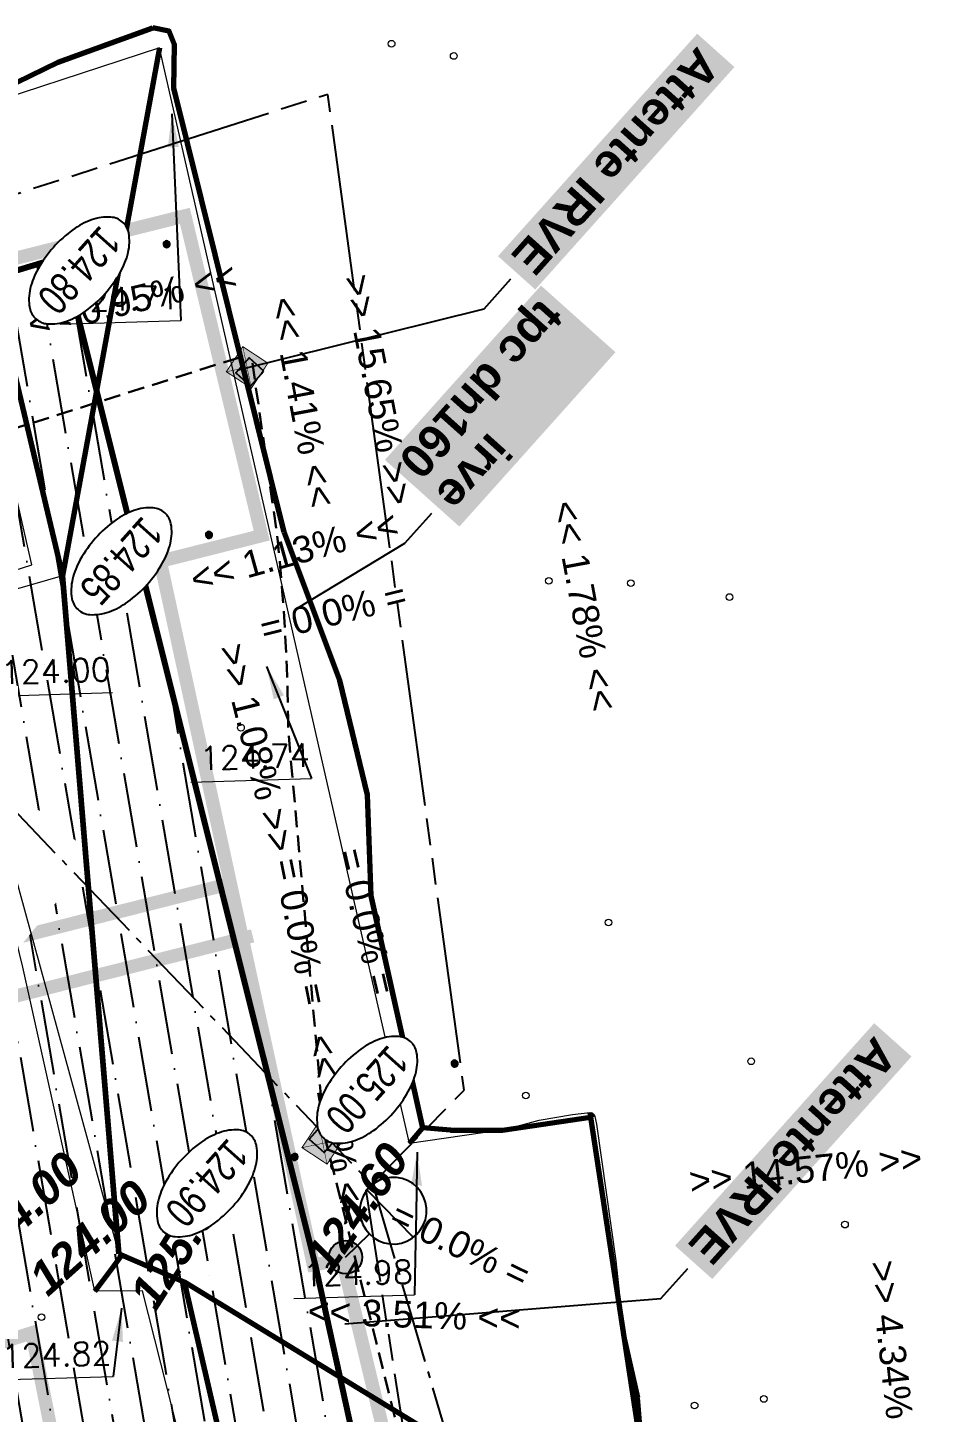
# Model space of a CAD drawing. Header units: metres. Extents: x -2858 to 512, y -1995 to 1252.
# Drawn here: x -1166.12 to -1152.25, y -894.02 to -873.25 of the extents above; entities that cross this region are included whole.
import ezdxf
from ezdxf import colors
from ezdxf.entities.mleader import LeaderData, LeaderLine
from ezdxf.enums import TextEntityAlignment as Align
from ezdxf.lldxf.tags import DXFTag
from ezdxf.math import Vec2, Vec3

# ---------------------------------------------------------------- set-up
doc = ezdxf.new("R2010")
doc.units = ezdxf.units.M
doc.header["$PDMODE"] = 33
doc.header["$PDSIZE"] = 0.1
for name, pattern in [('AEP-2', [3.9, 2.5, -0.2, 0.4, -0.2, 0.4, -0.2]), ('CACHE', [0.375, 0.25, -0.125]), ('ECL-1', [1.51, 1.2, -0.155, 0, -0.155]), ('Grille', [0.8, 0.4, -0.4])]:
    doc.linetypes.add(name, pattern=pattern)
for name, color, linetype in [('&G_05_VU_02', 7, 'Continuous'), ('--ui- Rsx Humides- EP projeté', 150, 'EP proj'), ('--ui- Rsx Humides- EP texte', 5, 'Continuous'), ('--ui- Rsx Secs- CA projeté ouvrage', 7, 'CACHE'), ('04-NIV-COT', 1, 'Continuous'), ('05.2-EP-TXT', 5, 'Continuous'), ('07-AEP-RES', 94, 'AEP-2'), ('10-ECL-LUM', 32, 'Continuous'), ('10-ECL-TPC63x1', 32, 'ECL-1'), ('11-TEL-TXT', 6, 'Continuous')]:
    doc.layers.add(name, color=color, linetype=linetype)
for name, color, linetype, lineweight, true_color in [('03-HCH-15x30-0 à 10cm', 7, 'Continuous', 0, 0xb3ffff), ('03-HCH-15x40-10cm', 7, 'Continuous', 0, 0xb196e4), ('Surface Projet - Textes - Altitudes', 7, 'Continuous', 0, 0x333399), ('Surface PROJET VOIRIE - Cotations - Cotation Points', 7, 'Continuous', 0, 0xc02000), ('Surface PROJET VOIRIE - Entrées en terre talus', 5, 'Continuous', 0, 0x0000ff), ("Surface PROJET VOIRIE - Réseaux d'écoulement", 7, 'Ligne écoulement', 70, 0x33cccc), ('Surface PROJET VOIRIE - Surfaces projet', 7, 'Continuous', 0, 0x333399), ('Surface PROJET VOIRIE - Textes - Altitudes', 7, 'Continuous', 0, 0x333399), ('Surface PROJET VOIRIE - Textes - Pente des côtés', 7, 'Continuous', 0, 0x333399), ('TERRAIN APRES TERR BAT - Points', 7, 'Continuous', 0, 0x808000), ('VRD - Surface Voiries', 7, 'Continuous', 0, 0x616161)]:
    doc.layers.add(name, color=color, linetype=linetype, lineweight=lineweight, true_color=true_color)
doc.layers.add('04-NIV-MSQ', color=255, linetype='Continuous', lineweight=0)
doc.layers.add('11-TEL-PVC28X2', color=6, linetype='CACHE', lineweight=30)
doc.styles.add('Altitude Surfaces projet', font='arialbi.ttf', dxfattribs={"height": 0.5})
doc.styles.add('ARIAL', font='arial.ttf')
doc.styles.add('ARIAL GRAS', font='arialbd.ttf')
doc.styles.add('Cotation', font='romans.shx')
doc.styles.add('CoteHor.3', font='arial.ttf', dxfattribs={"height": 0.0017})
doc.styles.add('Mensura_Standard', font='arial.ttf', dxfattribs={"height": 1})
doc.styles.add('Pente Surfaces projet', font='arial.ttf', dxfattribs={"height": 0.4})
doc.styles.get("Standard").update_dxf_attribs({"font": 'arial.ttf'})
tags = doc.linetypes.add('EP proj', pattern='A,0.3,-0.1,0.1,-0.1,0.3,-0.2,["EP",Standard,S=0.1,R=0,X=-0.1,Y=-0.05],-0.25', length=1.35).pattern_tags.tags
tags[14] = DXFTag(74, 10)
tags = doc.linetypes.add('Ligne écoulement', pattern='A,5,[">",Mensura_Standard,S=2,R=0,X=0,Y=-1],0', length=5).pattern_tags.tags
tags[13:14] = [DXFTag(74, 4), DXFTag(75, 0), DXFTag(340, '0'), DXFTag(46, 0.0), DXFTag(50, 0.0), DXFTag(44, 0.0), DXFTag(45, 0.0)]
doc.dimstyles.get("Standard").update_dxf_attribs({"dimtxt": 0.18, "dimasz": 0.18, "dimexe": 0.18, "dimexo": 0.0625, "dimgap": 0.09, "dimtad": 0, "dimtih": 1, "dimtoh": 1, "dimdec": 4, "dimzin": 0, "dimdsep": 46, "dimtxsty": 'Standard', "dimcen": 0.09, "dimadec": 0, "dimazin": 0, "dimtfac": 1, "dimtdec": 4, "dimtofl": 0, "dimtmove": 0, "dimatfit": 3, "dimfxl": 1, "dimtolj": 1, "dimtzin": 0, "dimarcsym": 0})

# ---------------------------------------------------------------- blocks, each defined once
blk = doc.blocks.new('ECL-LUM1')
at = {"true_color": 0xf8991e}
h = blk.add_hatch(color=30, dxfattribs=at)
h.dxf.hatch_style = 1
edge = h.paths.add_edge_path()
edge.add_arc((0, 0), 0.125, 0, 360)
at = {"color": 30, "true_color": 0xf8991e}
blk.add_circle((0, 0), 0.125, dxfattribs=at)
at = {"color": 30, "lineweight": 0, "true_color": 0xf8991e}
blk.add_wipeout([(0, 0.75), (-0.043, 0.746), (-0.086, 0.735), (-0.125, 0.717), (-0.161, 0.692), (-0.192, 0.661), (-0.217, 0.625), (-0.235, 0.586), (-0.246, 0.543), (-0.25, 0.5), (-0.246, 0.457), (-0.235, 0.414), (-0.217, 0.375), (-0.192, 0.339), (-0.161, 0.308), (-0.125, 0.283), (-0.086, 0.265), (-0.043, 0.254), (0, 0.25), (0.043, 0.254), (0.086, 0.265), (0.125, 0.283), (0.161, 0.308), (0.192, 0.339), (0.217, 0.375), (0.235, 0.414), (0.246, 0.457), (0.25, 0.5), (0.246, 0.543), (0.235, 0.586), (0.217, 0.625), (0.192, 0.661), (0.161, 0.692), (0.125, 0.717), (0.086, 0.735), (0.043, 0.746)], dxfattribs=at)
at = {"layer": '&G_05_VU_02'}
h = blk.add_hatch(dxfattribs=at)
h.set_pattern_fill('ANGLE', color=256)
h.set_pattern_definition([(0, (0, 0), (0, 6.985), [5.08, -1.905]), (90, (0, 0), (-6.985, 4e-16), [5.08, -1.905])])
h.paths.add_polyline_path([(0, 0.75), (-0.043, 0.746), (-0.086, 0.735), (-0.125, 0.717), (-0.161, 0.692), (-0.192, 0.661), (-0.217, 0.625), (-0.235, 0.586), (-0.246, 0.543), (-0.25, 0.5), (-0.246, 0.457), (-0.235, 0.414), (-0.217, 0.375), (-0.192, 0.339), (-0.161, 0.308), (-0.125, 0.283), (-0.086, 0.265), (-0.043, 0.254), (0, 0.25), (0.043, 0.254), (0.086, 0.265), (0.125, 0.283), (0.161, 0.308), (0.192, 0.339), (0.217, 0.375), (0.235, 0.414), (0.246, 0.457), (0.25, 0.5), (0.246, 0.543), (0.235, 0.586), (0.217, 0.625), (0.192, 0.661), (0.161, 0.692), (0.125, 0.717), (0.086, 0.735), (0.043, 0.746)])
at = {"color": 30, "true_color": 0xf8991e, "flags": 128}
blk.add_lwpolyline([(0, 0.75), (-0.043, 0.746), (-0.086, 0.735), (-0.125, 0.717), (-0.161, 0.692), (-0.192, 0.661), (-0.217, 0.625), (-0.235, 0.586), (-0.246, 0.543), (-0.25, 0.5), (-0.246, 0.457), (-0.235, 0.414), (-0.217, 0.375), (-0.192, 0.339), (-0.161, 0.308), (-0.125, 0.283), (-0.086, 0.265), (-0.043, 0.254), (0, 0.25), (0.043, 0.254), (0.086, 0.265), (0.125, 0.283), (0.161, 0.308), (0.192, 0.339), (0.217, 0.375), (0.235, 0.414), (0.246, 0.457), (0.25, 0.5), (0.246, 0.543), (0.235, 0.586), (0.217, 0.625), (0.192, 0.661), (0.161, 0.692), (0.125, 0.717), (0.086, 0.735), (0.043, 0.746)], close=True, dxfattribs=at)
blk.add_lwpolyline([(0, 0), (0, 0.25)], dxfattribs=at)
blk = doc.blocks.new('_None')
blk = doc.blocks.new("Chambre de tirage Contrôle d'Accès")
at = {"layer": '--ui- Rsx Secs- CA projeté ouvrage', "linetype": 'ByBlock', "ltscale": 2, "true_color": 0xffffff}
h = blk.add_hatch(color=7, dxfattribs=at)
h.dxf.hatch_style = 1
h.paths.add_polyline_path([(-0.15, 0.15), (0.15, 0.15), (0.15, -0.15), (-0.15, -0.15)])
at = {"layer": '--ui- Rsx Secs- CA projeté ouvrage', "const_width": 0.01}
blk.add_lwpolyline([(-0.15, 0.15), (0.15, 0.15), (0.15, -0.15), (-0.15, -0.15)], close=True, dxfattribs=at)
at = {"layer": '--ui- Rsx Secs- CA projeté ouvrage', "const_width": 0.005}
for points in [[(-0.15, -0.15), (0.15, 0.15)], [(-0.15, 0.15), (0.15, -0.15)]]:
    blk.add_lwpolyline(points, dxfattribs=at)
blk = doc.blocks.new('MENSURA_LEADER51', base_point=(-1122.115, -914.159))
at = {"layer": 'Surface PROJET VOIRIE - Cotations - Cotation Points'}
blk.add_line((-1122.115, -914.159), (-1120.304, -914.159), dxfattribs=at)
at = {"layer": 'Surface PROJET VOIRIE - Cotations - Cotation Points', "style": 'Cotation'}
blk.add_text('124.82', height=0.35, dxfattribs=at).set_placement((-1121.969, -913.634), align=Align.TOP_LEFT)
blk = doc.blocks.new('MENSURA_LEADER206', base_point=(-1117.558, -913.073))
at = {"layer": 'Surface PROJET VOIRIE - Cotations - Cotation Points'}
blk.add_line((-1117.558, -913.073), (-1115.747, -913.073), dxfattribs=at)
at = {"layer": 'Surface PROJET VOIRIE - Cotations - Cotation Points', "style": 'Cotation'}
blk.add_text('124.98', height=0.35, dxfattribs=at).set_placement((-1117.412, -912.548), align=Align.TOP_LEFT)
blk = doc.blocks.new('MENSURA_LEADER208', base_point=(-1120.623, -898.358))
at = {"layer": 'Surface PROJET VOIRIE - Cotations - Cotation Points'}
blk.add_line((-1120.623, -898.358), (-1118.812, -898.358), dxfattribs=at)
at = {"layer": 'Surface PROJET VOIRIE - Cotations - Cotation Points', "style": 'Cotation'}
blk.add_text('124.71', height=0.35, dxfattribs=at).set_placement((-1120.477, -897.833), align=Align.TOP_LEFT)
blk = doc.blocks.new('MENSURA_LEADER209', base_point=(-1118.871, -905.283))
at = {"layer": 'Surface PROJET VOIRIE - Cotations - Cotation Points'}
blk.add_line((-1118.871, -905.283), (-1117.06, -905.283), dxfattribs=at)
at = {"layer": 'Surface PROJET VOIRIE - Cotations - Cotation Points', "style": 'Cotation'}
blk.add_text('124.74', height=0.35, dxfattribs=at).set_placement((-1118.725, -904.758), align=Align.TOP_LEFT)
blk = doc.blocks.new('MENSURA_LEADER210', base_point=(-1121.817, -903.908))
at = {"layer": 'Surface PROJET VOIRIE - Cotations - Cotation Points'}
blk.add_line((-1121.817, -903.908), (-1120.006, -903.908), dxfattribs=at)
at = {"layer": 'Surface PROJET VOIRIE - Cotations - Cotation Points', "style": 'Cotation'}
blk.add_text('124.00', height=0.35, dxfattribs=at).set_placement((-1121.671, -903.383), align=Align.TOP_LEFT)
blk = doc.blocks.new('PENTE')
at = {"layer": 'Surface PROJET VOIRIE - Textes - Pente des côtés', "color": 96, "true_color": 0x008000, "style": 'Pente Surfaces projet'}
for s, rotation, p in [('>> 4.34% >>', 52.6653, (3014.411, -590.963)), ('>> 14.57% >>', 142.2887, (3013.331, -594.019)), ('= 0.0% =', 110.4793, (3017.86, -596.776)), ('= 0.0% =', 59.3944, (3015.53, -601.256)), ('<< 1.78% <<', 56.8919, (3009.898, -602.427)), ('= 0.0% =', 150.243, (3012.685, -604.96)), ('>> 15.65% >>', 57.3369, (3009.896, -606.905))]:
    blk.add_text(s, height=0.4, rotation=rotation, dxfattribs=at).set_placement(p, align=Align.MIDDLE_CENTER)
at = {"layer": 'Surface PROJET VOIRIE - Textes - Pente des côtés', "color": 24, "true_color": 0x993300, "style": 'Pente Surfaces projet'}
for s, rotation, p in [('<< 3.51% <<', 134.3483, (3019.081, -596.495)), ('<< 1.0% <<', 56.574, (3018.004, -599.301)), ('= 0.0% =', 57.5954, (3016.349, -601.827)), ('>> 1.08% >>', 60.3291, (3014.923, -604.279)), ('<< 1.13% <<', 151.8297, (3012.484, -606.02)), ('<< 1.41% <<', 56.9824, (3010.846, -607.557)), ('<< 0.95% <<', 149.7563, (3011.638, -610.43))]:
    blk.add_text(s, height=0.4, rotation=rotation, dxfattribs=at).set_placement(p, align=Align.MIDDLE_CENTER)
blk = doc.blocks.new('ALTI')
at = {"layer": 'Surface PROJET VOIRIE - Textes - Altitudes', "color": 96, "true_color": 0x008000, "style": 'Altitude Surfaces projet'}
for s, rotation, p in [('124.60', 187.477, (3547.268, -886.286)), ('125.00', 189.5903, (3549.425, -887.872)), ('124.00', 173.7753, (3550.275, -889.228)), ('124.00', 174.9369, (3550.649, -890.242))]:
    blk.add_text(s, height=0.5, rotation=rotation, dxfattribs=at).set_placement(p, align=Align.MIDDLE_LEFT)
blk = doc.blocks.new('NIV-HG')
h = blk.add_hatch(color=256)
edge = h.paths.add_edge_path()
edge.add_arc((0.1, -0.1), 0.0187, 180, 360)
edge.add_arc((0.1, -0.1), 0.0187, 0, 180)
blk.add_lwpolyline([(0.0812, -0.1, 1), (0.1187, -0.1, 1)], format="xyb", close=True)
at = {"layer": '04-NIV-MSQ', "flags": 128}
blk.add_lwpolyline([(0.175, -0.375), (0.1811, -0.3387), (0.1985, -0.3063), (0.2379, -0.2654), (0.2848, -0.2336), (0.3404, -0.2087), (0.3988, -0.1915), (0.4739, -0.1791), (0.55, -0.175), (0.6261, -0.1791), (0.7012, -0.1915), (0.7596, -0.2087), (0.8152, -0.2336), (0.8621, -0.2654), (0.9015, -0.3063), (0.9189, -0.3387), (0.925, -0.375), (0.9189, -0.4113), (0.9015, -0.4437), (0.8621, -0.4846), (0.8152, -0.5164), (0.7596, -0.5413), (0.7012, -0.5585), (0.6261, -0.5709), (0.55, -0.575), (0.4739, -0.5709), (0.3988, -0.5585), (0.3404, -0.5413), (0.2848, -0.5164), (0.2379, -0.4846), (0.1985, -0.4437), (0.1811, -0.4113)], close=True, dxfattribs=at)
blk.add_wipeout([(0.175, -0.375), (0.1811, -0.3387), (0.1985, -0.3063), (0.2379, -0.2654), (0.2848, -0.2336), (0.3404, -0.2087), (0.3988, -0.1915), (0.4739, -0.1791), (0.55, -0.175), (0.6261, -0.1791), (0.7012, -0.1915), (0.7596, -0.2087), (0.8152, -0.2336), (0.8621, -0.2654), (0.9015, -0.3063), (0.9189, -0.3387), (0.925, -0.375), (0.9189, -0.4113), (0.9015, -0.4437), (0.8621, -0.4846), (0.8152, -0.5164), (0.7596, -0.5413), (0.7012, -0.5585), (0.6261, -0.5709), (0.55, -0.575), (0.4739, -0.5709), (0.3988, -0.5585), (0.3404, -0.5413), (0.2848, -0.5164), (0.2379, -0.4846), (0.1985, -0.4437), (0.1811, -0.4113)]).dxf.layer = '04-NIV-MSQ'
blk.add_lwpolyline([(0.175, -0.375, 0.166601), (0.1985, -0.4437, 0.105514), (0.2848, -0.5164, 0.068239), (0.3988, -0.5585, 0.054409), (0.55, -0.575, 0.054409), (0.7012, -0.5585, 0.068239), (0.8152, -0.5164, 0.105514), (0.9015, -0.4437, 0.166601), (0.925, -0.375, 0.166601), (0.9015, -0.3063, 0.105514), (0.8152, -0.2336, 0.068239), (0.7012, -0.1915, 0.054409), (0.55, -0.175, 0.054409), (0.3988, -0.1915, 0.068239), (0.2848, -0.2336, 0.105514), (0.1985, -0.3063, 0.166601)], format="xyb", close=True)
at = {"style": 'ARIAL', "width": 0.75}
blk.add_attdef('COTE', text='', height=0.175, dxfattribs=at).set_placement((0.55, -0.375), align=Align.MIDDLE_CENTER)
blk = doc.blocks.new('ASSAI')
at = {"layer": 'Surface PROJET VOIRIE - Entrées en terre talus', "flags": 128}
blk.add_lwpolyline([(1223.444, -347.441), (1222.175, -346.921), (1220.842, -346.206), (1220.718, -345.992), (1220.812, -345.797), (1221.309, -345.367), (1225.168, -339.692), (1226.265, -337.584), (1227.268, -336.135), (1228.359, -335.082), (1230.436, -332.179), (1230.436, -332.179), (1230.182, -331.85), (1229.663, -331.269), (1229.185, -330.958), (1228.787, -330.642), (1228.59, -330.469), (1228.59, -330.469), (1228.571, -330.418), (1228.588, -330.371), (1228.656, -330.277), (1229.989, -328.696), (1230.776, -327.82), (1231.305, -327.082), (1231.643, -326.727)], dxfattribs=at)
at = {"layer": "Surface PROJET VOIRIE - Réseaux d'écoulement", "flags": 128}
for points in [[(1230.182, -331.85), (1229.663, -331.269), (1228.638, -330.412), (1230.776, -327.82), (1230.776, -327.82), (1233.037, -325.081), (1234.547, -333.301)], [(1231.643, -326.727), (1231.305, -327.082)], [(1230.776, -327.82), (1231.305, -327.082)], [(1239.139, -327.017), (1238.896, -327.281), (1238.389, -327.839), (1237.338, -329.333), (1234.547, -333.301)], [(1228.59, -330.469), (1228.638, -330.412), (1230.776, -327.82)], [(1228.571, -330.418), (1228.638, -330.412)], [(1230.182, -331.85), (1230.436, -332.179)], [(1230.743, -332.173), (1230.436, -332.179), (1228.359, -335.082), (1227.268, -336.135), (1226.265, -337.584)], [(1230.436, -332.179), (1230.436, -332.179)], [(1230.436, -332.179), (1230.436, -332.179)], [(1234.883, -334.319), (1234.547, -333.301)], [(1234.547, -333.301), (1234.883, -334.319)], [(1234.883, -334.319), (1227.872, -341.735)], [(1227.872, -341.735), (1234.883, -334.319)], [(1235.542, -334.214), (1235.071, -334.257), (1234.869, -334.275)], [(1225.168, -339.692), (1226.265, -337.584)], [(1225.168, -339.692), (1221.309, -345.367), (1220.812, -345.797), (1220.718, -345.992), (1220.842, -346.206)], [(1221.001, -345.93), (1227.872, -341.735)], [(1224.768, -346.191), (1225.978, -344.454), (1227.722, -341.95), (1227.872, -341.735)], [(1223.444, -347.441), (1222.175, -346.921), (1220.842, -346.206)]]:
    blk.add_lwpolyline(points, dxfattribs=at)
at = {"layer": 'Surface PROJET VOIRIE - Surfaces projet', "flags": 128}
for points in [[(1239.049, -327.756), (1235.064, -333.686), (1235.542, -334.214), (1232.643, -338.26), (1232.032, -339.146), (1229.585, -343.082), (1228.054, -342.185), (1225.189, -346.245), (1229.63, -349.067), (1232.624, -350.787), (1235.69, -352.764), (1239.726, -355.375), (1242.218, -351.263), (1238.203, -348.768), (1239.098, -347.385), (1242.964, -350.304), (1245.715, -346.216), (1241.731, -343.688), (1242.395, -342.118), (1246.459, -345.16), (1250.973, -338.254)], [(1233.037, -325.081), (1228.638, -330.412), (1230.743, -332.173), (1221.001, -345.93), (1241.64, -357.86), (1254.135, -335.771)], [(1250.571, -339.727), (1246.713, -345.176), (1239.638, -355.763), (1224.768, -346.191), (1227.872, -341.735), (1229.464, -342.728), (1234.883, -334.319), (1234.547, -333.301), (1239.024, -326.936)]]:
    blk.add_lwpolyline(points, dxfattribs=at)
at = {"layer": 'TERRAIN APRES TERR BAT - Points'}
for p in [(1230.052, -325.657), (1230.819, -326.365), (1227.292, -326.495), (1226.406, -329.177), (1229.044, -331.354), (1226.283, -332.161), (1221.435, -334.065), (1236.367, -334.549), (1222.268, -335.306), (1223.06, -336.247), (1227.783, -338.218), (1218.148, -342.561), (1218.632, -343.378)]:
    blk.add_point(p, dxfattribs=at)
at = {"layer": 'Surface PROJET VOIRIE - Cotations - Cotation Points', "rotation": 133.5650505867652}
for name, p in [('MENSURA_LEADER206', (1233.631, -331.916)), ('MENSURA_LEADER51', (1237.56, -334.469)), ('MENSURA_LEADER209', (1228.893, -338.236)), ('MENSURA_LEADER210', (1229.926, -341.319)), ('MENSURA_LEADER208', (1225.082, -344.278))]:
    blk.add_blockref(name, p, dxfattribs=at)
at = {"layer": 'Surface PROJET VOIRIE - Textes - Altitudes', "color": 105, "true_color": 0x339966, "style": 'CoteHor.3'}
for s, p in [('124.37', (1231.305, -327.082)), ('124.45', (1230.777, -327.82)), ('124.55', (1229.99, -328.696)), ('124.67', (1228.572, -330.418)), ('124.66', (1228.588, -330.371)), ('124.67', (1228.656, -330.277)), ('124.67', (1228.591, -330.468)), ('124.67', (1228.591, -330.468)), ('124.72', (1228.788, -330.642)), ('124.78', (1229.185, -330.958)), ('124.79', (1229.663, -331.269)), ('124.83', (1230.182, -331.85)), ('124.83', (1230.437, -332.178)), ('124.83', (1230.437, -332.178)), ('124.76', (1228.36, -335.081)), ('124.54', (1227.268, -336.135)), ('124.52', (1226.265, -337.584)), ('124.70', (1225.169, -339.692)), ('124.66', (1221.31, -345.366)), ('124.55', (1220.813, -345.796)), ('124.51', (1220.718, -345.992)), ('124.49', (1220.842, -346.206)), ('124.52', (1222.175, -346.921))]:
    blk.add_text(s, height=0.0017, rotation=133.5651, dxfattribs=at).set_placement(p, align=Align.TOP_LEFT)
at = {"layer": 'Surface PROJET VOIRIE - Textes - Altitudes', "color": 96, "true_color": 0x008000, "style": 'CoteHor.3'}
for s, rotation, p in [('124.60', 185.2815, (1228.648, -330.411)), ('125.00', 187.3948, (1230.753, -332.172)), ('124.00', 171.5799, (1234.544, -333.301)), ('124.00', 172.7414, (1234.88, -334.318)), ('124.00', 101.5945, (1227.872, -341.732)), ('124.70', 192.3338, (1221.011, -345.928))]:
    blk.add_text(s, height=0.0017, rotation=rotation, dxfattribs=at).set_placement(p, align=Align.MIDDLE_LEFT)
at = {"layer": 'Surface PROJET VOIRIE - Textes - Altitudes', "color": 24, "true_color": 0x993300, "style": 'CoteHor.3'}
for s, rotation, p in [('124.83', 184.1256, (1235.074, -333.685)), ('124.80', 183.2657, (1235.552, -334.214)), ('124.82', 102.2106, (1228.056, -342.195))]:
    blk.add_text(s, height=0.0017, rotation=rotation, dxfattribs=at).set_placement(p, align=Align.MIDDLE_LEFT)
at = {"layer": 'Surface PROJET VOIRIE - Cotations - Cotation Points', "linetype": 'Continuous', "lineweight": 0}
for points in [[(1230.764, -332.003), (1232.384, -330.604)], [(1235.465, -333.745), (1236.312, -333.157)], [(1226.843, -338.547), (1227.645, -336.924)], [(1221.614, -345.132), (1223.834, -342.966)]]:
    blk.add_leader(points, dimstyle='Standard', override={"dimasz": 0.5}, dxfattribs=at)

msp = doc.modelspace()

# ---------------------------------------------------------------- linework, layer by layer
for points in [[(-1162.574, -878.403), (-1162.798, -878.203), (-1162.998, -878.427), (-1162.774, -878.627)], [(-1161.472, -889.898), (-1161.695, -889.698), (-1161.895, -889.921), (-1161.672, -890.121)]]:
    msp.add_lwpolyline(points, close=True)
at = {"layer": '03-HCH-15x30-0 à 10cm', "const_width": 0.2, "flags": 128}
msp.add_lwpolyline([(-1168.6, -877.395), (-1167.533, -881.919), (-1169.115, -882.37), (-1166.534, -892.977), (-1166.057, -892.826), (-1164.634, -899.993)], dxfattribs=at)
at = {"layer": '03-HCH-15x40-10cm', "const_width": 0.2, "flags": 128}
msp.add_lwpolyline([(-1163.017, -886.072), (-1167.88, -887.3), (-1167.653, -888.119), (-1162.744, -886.872)], dxfattribs=at)
at = {"layer": '11-TEL-PVC28X2', "color": 255, "flags": 128}
msp.add_lwpolyline([(-1162.942, -878.195), (-1180.154, -883.637), (-1175.994, -900.056)], dxfattribs=at)

# ---------------------------------------------------------------- block references
at = {"layer": '10-ECL-LUM', "color": 254, "true_color": 0xffffc1, "xscale": 2, "yscale": 2, "zscale": 2, "rotation": 314.3454419027731}
msp.add_blockref('ECL-LUM1', (-1161.35, -891.693), dxfattribs=at)

# ---------------------------------------------------------------- next in the draw order: hatches: boundary and pattern name
at = {"layer": '--ui- Rsx Humides- EP projeté', "linetype": 'Grille'}
h = msp.add_hatch(dxfattribs=at)
h.set_pattern_fill('ANSI36', color=5, scale=3.6, angle=-125.2778, style=0)
h.set_pattern_definition([(279.72224, (-2685.8629, 1374.908), (0.57652377, -0.70019754), [1.125, -0.225, 0, -0.225])])
h.paths.add_polyline_path([(-1180.42, -881.175), (-1165.589, -876.68), (-1161.799, -891.828), (-1160.391, -898.237), (-1160.475, -897.851), (-1160.125, -898.997), (-1170.133, -902.138), (-1170.678, -899.831), (-1175.17, -900.902)])

# ---------------------------------------------------------------- next in the draw order: linework, layer by layer
at = {"layer": '--ui- Rsx Humides- EP projeté', "color": 5, "linetype": 'EP proj', "const_width": 0.09}
msp.add_lwpolyline([(-1180.42, -881.175), (-1165.589, -876.68), (-1161.799, -891.828), (-1160.391, -898.237), (-1160.475, -897.851), (-1160.125, -898.997), (-1170.133, -902.138), (-1170.678, -899.831), (-1175.17, -900.902)], close=True, dxfattribs=at)
at = {"layer": '03-HCH-15x40-10cm', "const_width": 0.2, "flags": 128}
msp.add_lwpolyline([(-1174.402, -883.801), (-1179.088, -884.88), (-1180.226, -880.788), (-1175.484, -879.638), (-1175.64, -879.042), (-1163.761, -876.072), (-1162.608, -880.868), (-1164.13, -881.253), (-1161.833, -891.806), (-1161.399, -891.729), (-1159.691, -898.837), (-1164.456, -900.115), (-1163.72, -900.968), (-1155.651, -899.23)], dxfattribs=at)
at = {"layer": '11-TEL-PVC28X2', "color": 255, "flags": 128}
msp.add_lwpolyline([(-1162.748, -878.28), (-1162.389, -880.765, -0.026575), (-1162.211, -883.777), (-1161.665, -889.868), (-1160.511, -894.488), (-1159.42, -899.859, 0.166339), (-1154.748, -906.087, 4.150241)], format="xyb", dxfattribs=at)

# ---------------------------------------------------------------- next in the draw order: leaders
at = {"layer": '--ui- Rsx Humides- EP texte', "linetype": 'ByBlock', "ltscale": 2}
ml = msp.add_multileader_mtext('Standard', dxfattribs=at)
ml.set_content('{\\fVerdana|b0|i0|c0|p34;\\Louvrage de survers\\Pqsurverse 42L/S grille surversant directement dans la \\Pparcelle}', color=256)
ml.set_leader_properties()
ml.build(insert=Vec2(0, 0))
ml.multileader.update_dxf_attribs({"has_text_frame": 1, "text_right_attachment_type": 6, "dogleg_length": 0.36, "arrow_head_size": 1.04})
ctx = ml.context
ctx.base_point, ctx.char_height, ctx.arrow_head_size, ctx.landing_gap_size, ctx.plane_origin, ctx.plane_x_axis, ctx.plane_y_axis = Vec3(-1165.571, -885.362), 0.48, 1.04, 0.32, Vec3(-1163.536, -899.89), Vec3(-0.634365, -0.773033), Vec3(0.773033, -0.634365)
ctx.right_attachment, ctx.text_align_type = 6, 2
notes = []
notes.append((ctx, [(1, (1, 1, 0), (-1177.734, -899.7), (0.634365, 0.773033), 0.36, [(0, [(-1175.53, -900.648)], 0, [])])]))
ctx.mtext.insert, ctx.mtext.text_direction, ctx.mtext.rotation, ctx.mtext.alignment, ctx.mtext.flow_direction = Vec3(-1176.829, -899.563), Vec3(-0.634365, -0.773033), 0.043028, 3, 5
ctx.mtext.has_bg_fill, ctx.mtext.bg_color, ctx.mtext.bg_scale_factor, ctx.mtext.bg_transparency, ctx.mtext.use_window_bg_color = 1, -1027028792, 1.5, 0, 1
at = {"layer": '11-TEL-TXT'}
ml = msp.add_multileader_mtext('Standard', dxfattribs=at)
ml.set_content('Attente IRVE', color=256, style='ARIAL GRAS')
ml.set_leader_properties()
ml.set_arrow_properties(name='NONE')
ml.build(insert=Vec2(0, 0))
ml.multileader.update_dxf_attribs({"arrow_head_size": 0.5, "scale": 0.125})
ctx = ml.context
ctx.base_point, ctx.scale, ctx.char_height, ctx.arrow_head_size, ctx.landing_gap_size, ctx.plane_origin, ctx.plane_x_axis, ctx.plane_y_axis = Vec3(-1155.738, -873.518), 0.125, 0.5, 0.5, 0.25, Vec3(-1151.336, -867.222), Vec3(-0.66703, -0.745031), Vec3(0.745031, -0.66703)
ctx.text_align_type = 2
notes.append((ctx, [(0, (1, 1, 0), (-1159.273, -877.467), (0.66703, 0.745031), 0.605, [(0, [(-1162.956, -878.382)], 0, [])])]))
ctx.mtext.insert, ctx.mtext.text_direction, ctx.mtext.alignment, ctx.mtext.line_spacing_factor, ctx.mtext.flow_direction = Vec3(-1158.514, -877), Vec3(-0.66703, -0.745031), 3, 0.9, 5
ctx.mtext.has_bg_fill, ctx.mtext.bg_color, ctx.mtext.bg_scale_factor, ctx.mtext.bg_transparency, ctx.mtext.use_window_bg_color = 1, -1023410125, 1.25, 0, 0
ml = msp.add_multileader_mtext('Standard', dxfattribs=at)
ml.set_content('Attente IRVE', color=256, style='ARIAL GRAS')
ml.set_leader_properties()
ml.set_arrow_properties(name='NONE')
ml.build(insert=Vec2(0, 0))
ml.multileader.update_dxf_attribs({"arrow_head_size": 0.5, "scale": 0.125})
ctx = ml.context
ctx.base_point, ctx.scale, ctx.char_height, ctx.arrow_head_size, ctx.landing_gap_size, ctx.plane_origin, ctx.plane_x_axis, ctx.plane_y_axis = Vec3(-1153.082, -888.362), 0.125, 0.5, 0.5, 0.25, Vec3(-1148.681, -882.065), Vec3(-0.66703, -0.745031), Vec3(0.745031, -0.66703)
ctx.text_align_type = 2
notes.append((ctx, [(0, (1, 1, 0), (-1156.618, -892.311), (0.66703, 0.745031), 0.605, [(0, [(-1161.362, -892.692)], 0, [])])]))
ctx.mtext.insert, ctx.mtext.text_direction, ctx.mtext.alignment, ctx.mtext.line_spacing_factor, ctx.mtext.flow_direction = Vec3(-1155.858, -891.843), Vec3(-0.66703, -0.745031), 3, 0.9, 5
ctx.mtext.has_bg_fill, ctx.mtext.bg_color, ctx.mtext.bg_scale_factor, ctx.mtext.bg_transparency, ctx.mtext.use_window_bg_color = 1, -1023410125, 1.25, 0, 0
for ctx, leaders in notes:
    for number, flags, end, landing, length, lines in leaders:
        leader = LeaderData()
        leader.index, (leader.has_last_leader_line, leader.has_dogleg_vector, leader.attachment_direction) = number, flags
        leader.last_leader_point, leader.dogleg_vector, leader.dogleg_length = Vec3(end), Vec3(landing), length
        for number, points, colour, breaks in lines:
            line = LeaderLine()
            line.index, line.vertices, line.color, line.breaks = number, Vec3.list(points), colors.encode_raw_color(colour), breaks
            leader.lines.append(line)
        ctx.leaders.append(leader)

# ---------------------------------------------------------------- next in the draw order: block references
at = {"layer": '--ui- Rsx Secs- CA projeté ouvrage', "ltscale": 15, "xscale": 1.5, "yscale": 1.5, "rotation": 326.679454167776}
for p in [(-1162.827, -878.345), (-1161.692, -889.984)]:
    msp.add_blockref("Chambre de tirage Contrôle d'Accès", p, dxfattribs=at)

# ---------------------------------------------------------------- next in the draw order: leaders
at = {"layer": '11-TEL-TXT'}
ml = msp.add_multileader_mtext('Standard', dxfattribs=at)
ml.set_content('irve\\Ptpc dn160', color=256, style='ARIAL GRAS')
ml.set_leader_properties()
ml.set_arrow_properties(name='NONE')
ml.build(insert=Vec2(0, 0))
ml.multileader.update_dxf_attribs({"arrow_head_size": 0.5, "scale": 0.125})
ctx = ml.context
ctx.base_point, ctx.scale, ctx.char_height, ctx.arrow_head_size, ctx.landing_gap_size, ctx.plane_origin, ctx.plane_x_axis, ctx.plane_y_axis = Vec3(-1157.578, -877.761), 0.125, 0.5, 0.5, 0.25, Vec3(-1152.522, -870.735), Vec3(-0.66703, -0.745031), Vec3(0.745031, -0.66703)
ctx.text_align_type = 2
notes = []
notes.append((ctx, [(0, (1, 1, 0), (-1160.46, -880.98), (0.66703, 0.745031), 0.605, [(0, [(-1162.083, -881.96)], 0, [])])]))
ctx.mtext.insert, ctx.mtext.text_direction, ctx.mtext.alignment, ctx.mtext.line_spacing_factor, ctx.mtext.flow_direction = Vec3(-1159.652, -880.556), Vec3(-0.66703, -0.745031), 3, 0.9, 5
ctx.mtext.has_bg_fill, ctx.mtext.bg_color, ctx.mtext.bg_scale_factor, ctx.mtext.bg_transparency, ctx.mtext.use_window_bg_color = 1, -1023410125, 1.25, 0, 0
at = {"layer": 'VRD - Surface Voiries', "color": 0, "linetype": 'ByBlock', "ltscale": 2}
ml = msp.add_multileader_mtext('Standard', dxfattribs=at)
ml.set_content('{\\fVerdana|b0|i0|c0|p34;\\LTROTTOIR\\PCONSERVE REMIS EN ETAT APRES\\PPASSAGE RESEAUX SI  NECESSAIRE}')
ml.set_leader_properties()
ml.build(insert=Vec2(0, 0))
ml.multileader.update_dxf_attribs({"has_text_frame": 1, "text_right_attachment_type": 6, "dogleg_length": 0.36, "arrow_head_size": 1.04})
ctx = ml.context
ctx.base_point, ctx.char_height, ctx.arrow_head_size, ctx.landing_gap_size, ctx.plane_origin, ctx.plane_x_axis, ctx.plane_y_axis = Vec3(-1139.778, -886.281), 0.48, 1.04, 0.32, Vec3(-1089.531, -847.748), Vec3(-0.634365, -0.773033), Vec3(0.773033, -0.634365)
ctx.right_attachment, ctx.text_align_type = 6, 2
notes.append((ctx, [(1, (1, 1, 0), (-1148.323, -896.24), (0.634365, 0.773033), 0.36, [(0, [(-1151.426, -896.413)], 0, [])])]))
ctx.mtext.insert, ctx.mtext.text_direction, ctx.mtext.rotation, ctx.mtext.alignment, ctx.mtext.flow_direction = Vec3(-1147.446, -896.08), Vec3(-0.634365, -0.773033), 0.043028, 3, 5
ctx.mtext.has_bg_fill, ctx.mtext.bg_color, ctx.mtext.bg_scale_factor, ctx.mtext.bg_transparency, ctx.mtext.use_window_bg_color = 1, -1027028792, 1.5, 0, 1
for ctx, leaders in notes:
    for number, flags, end, landing, length, lines in leaders:
        leader = LeaderData()
        leader.index, (leader.has_last_leader_line, leader.has_dogleg_vector, leader.attachment_direction) = number, flags
        leader.last_leader_point, leader.dogleg_vector, leader.dogleg_length = Vec3(end), Vec3(landing), length
        for number, points, colour, breaks in lines:
            line = LeaderLine()
            line.index, line.vertices, line.color, line.breaks = number, Vec3.list(points), colors.encode_raw_color(colour), breaks
            leader.lines.append(line)
        ctx.leaders.append(leader)

# ---------------------------------------------------------------- next in the draw order: linework, layer by layer
at = {"layer": '10-ECL-TPC63x1', "color": 9, "true_color": 0xd19cc7, "flags": 128}
msp.add_lwpolyline([(-1172.988, -890.184), (-1172.754, -878.252), (-1160.936, -890.621), (-1156.24, -906.565)], dxfattribs=at)

# ---------------------------------------------------------------- next in the draw order: block references
at = {"layer": '05.2-EP-TXT', "rotation": 228.1617603435354}
msp.add_blockref('ASSAI', (-91.968, -194.614), dxfattribs=at)

# ---------------------------------------------------------------- next in the draw order: block references
at = {"layer": 'Surface Projet - Textes - Altitudes', "rotation": 228.1617603435354}
msp.add_blockref('ALTI', (1864.659, 1159.814), dxfattribs=at)
at = {"layer": 'Surface PROJET VOIRIE - Textes - Pente des côtés', "rotation": 223.6617603435353}
msp.add_blockref('PENTE', (1435.59, 760.299), dxfattribs=at)

# ---------------------------------------------------------------- next in the draw order: block references
at = {"layer": '04-NIV-COT', "xscale": 2.600000000000001, "yscale": 2.600000000000001, "zscale": 2.600000000000001, "rotation": 228.1617603435354}
for p, values in [((-1163.666, -876.476), {'COTE': '124.80'}), ((-1163.032, -880.837), {'COTE': '124.85'}), ((-1161.749, -890.168), {'COTE': '124.90'})]:
    msp.add_blockref('NIV-HG', p, dxfattribs=at).add_auto_attribs(values)

# ---------------------------------------------------------------- next in the draw order: block references
msp.add_blockref('NIV-HG', (-1159.346, -888.767), dxfattribs=at).add_auto_attribs({'COTE': '125.00'})

# ---------------------------------------------------------------- next in the draw order: linework, layer by layer
at = {"layer": '07-AEP-RES', "color": 4, "flags": 128}
msp.add_lwpolyline([(-1158.419, -907.471), (-1161.041, -890.685), (-1159.572, -889.187), (-1161.616, -874.249), (-1177.645, -879.383), (-1180.572, -881.178), (-1180.963, -885.604), (-1175.743, -904.501), (-1200.74, -925.802), (-1203.457, -927.962), (-1197.113, -933.866)], dxfattribs=at)

doc.saveas('drawing.dxf')
